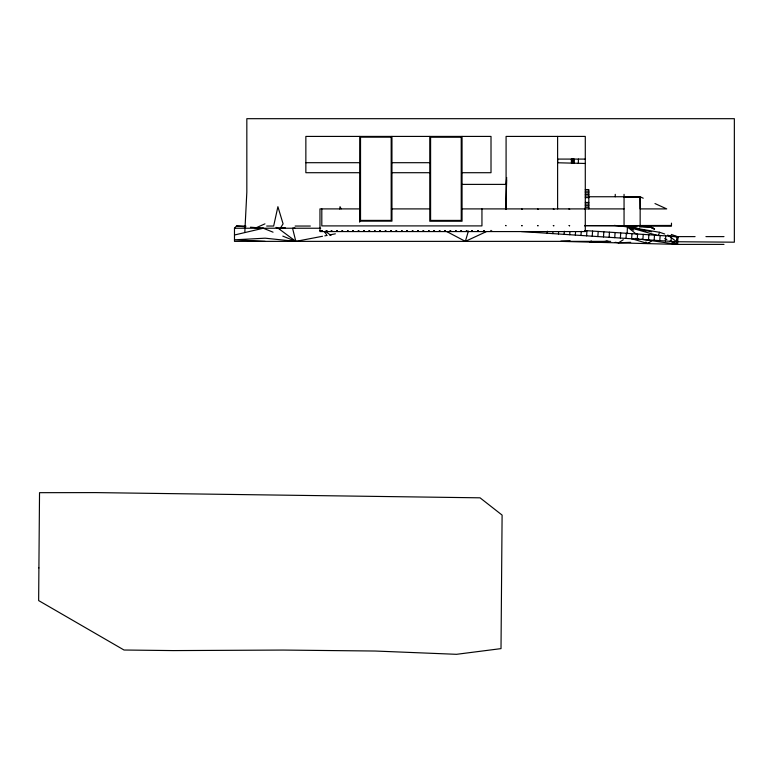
<?xml version="1.0" encoding="UTF-8"?>
<svg xmlns="http://www.w3.org/2000/svg" width="773" height="773" viewBox="0 0 773 773"><rect width="100%" height="100%" fill="white"/><g stroke="black" fill="none" stroke-linecap="round" stroke-linejoin="round"><path stroke-width="1.16" d="M506.006 208.942L505.716 209.444L506.702 179.877M557.613 162.765L557.613 159.083L585.287 159.083M572.059 163.132L572.155 159.083L571.344 159.083L571.45 163.113M572.764 163.151L572.87 159.083M573.469 163.171L573.576 159.083M574.184 163.19L574.281 159.083M578.32 163.296L578.426 159.083M627.145 233.794L627.425 226.885L633 226.286M570.116 240.78L560.638 241.369L677.621 244.394L677.96 236.799L671.312 234.441M547.197 233.243L547.332 231.195M552.83 233.61L552.966 231.562M558.464 233.987L558.589 231.929M564.087 234.354L564.29 231.272M569.72 234.721L569.923 231.649M575.344 235.089L575.547 232.016M580.977 235.465L581.248 231.359M586.601 235.833L586.939 230.702M592.234 236.2L592.572 231.069M597.858 236.567L598.196 231.436M603.491 236.934L603.829 231.813M609.124 237.311L609.453 232.18M614.748 237.678L615.086 232.547M620.381 238.045L620.719 232.915M626.004 238.413L626.343 233.291M631.638 238.789L631.976 233.659M637.261 239.157L637.599 234.026M642.894 239.524L643.233 234.393M648.528 239.891L648.856 234.76M654.151 240.258L654.489 235.137M659.784 240.635L660.123 235.504M665.408 241.002L665.746 235.871M671.041 241.369L671.379 236.238L667.911 235.504M723.992 244.394L677.621 244.394L676.665 241.736L677.003 236.615L695.082 236.615M506.682 177.49L506.083 184.389L462.051 184.389M359.774 136.415L359.658 222.083L359.658 208.903M339.705 208.99L340.043 206.7L341.115 208.855M521.311 231.542L676.665 241.736L677.96 236.799L674.191 236.422M321.481 230.712L322.138 230.712L319.964 230.712M505.639 225.503L506.093 225.774L505.726 225.416M446.62 231.485L465.365 241.369L468.419 230.982M658.229 235.697L659.62 232.296L664.722 234.006M279.923 228.914L283.082 223.851L277.903 206.7L273.652 226.045L266.666 226.045M610.66 241.369L234.48 241.369L234.48 228.238L236.47 226.045L245.824 226.045M591.316 240.973L589.644 242.075L600.128 241.678M615.192 242.316L618.651 242.79L623.289 239.717M670.085 241.012L677.621 244.394L651.842 240.732L647.658 243.495L631.599 238.644M465.365 241.369L486.091 231.755M255.428 228.093L264.955 223.851M491.058 230.383L491.058 231.04M640.15 225.523L671.476 225.523L584.678 225.639L671.476 226.045L671.476 223.146M584.939 225.9L584.939 225.378M649.726 242.964L647.658 243.495L645.822 241.988M234.48 235.011L263.284 228.238L273.043 232.18M265.149 241.369L234.48 239.823L265.149 238.19L295.817 241.369L322.505 236.277M324.834 235.833L327.153 235.388M329.501 234.944L335.356 233.823M294.899 227.929L292.552 228.238L295.817 241.369L282.802 236.123M275.971 227.359L278.145 228.238L285.256 227.735M603.616 241.543L608.274 241.369L606.051 241.05M618.651 242.79L630.671 242.326M305.857 162.697L359.774 162.697M391.95 162.697L429.769 162.697M359.774 172.708L305.857 172.708L305.857 136.415L491.01 136.415L491.01 172.708L462.36 172.708M391.95 172.708L430.136 172.708M585.287 189.559L588.833 189.559L588.833 208.903M585.287 191.173L588.833 191.173M585.287 192.777L588.833 192.777M585.287 194.39L588.833 194.39M585.287 196.004L588.833 196.004M588.833 196.748L640.025 196.748L643.223 198.207M624.053 197.231L640.15 197.231L640.15 225.9M585.287 197.617L588.833 197.617M585.287 202.449L588.833 202.449M585.287 204.062L588.833 204.062M585.287 205.676L588.833 205.676M585.287 207.29L588.833 207.29M360.199 208.903L319.964 208.903L319.964 231.571L585.287 231.571L585.287 136.415L506.083 136.415L506.083 208.903M391.389 208.903L429.769 208.903M462.051 208.903L624.053 208.903M359.774 221.155L391.95 221.155L391.95 136.415M295.131 226.045L310.34 226.045M234.48 228.238L320.689 228.238M705.923 236.615L723.992 236.615M490.169 231.378L492.575 231.378M637.039 226.933L627.425 226.885L614.332 225.387M639.435 226.943L650.248 227.001L653.572 228.17M557.517 162.765L585.287 163.47M671.206 241.688L734.35 242.191L734.35 118.684L246.829 118.684L246.829 192.197L244.838 231.755M623.589 225.581L630.575 225.861M669.833 236.345L677.96 236.799M643.32 226.557L650.248 227.001L654.625 229.001M584.688 230.557L677.003 236.615M236.47 226.045L245.795 226.808M250.462 227.194L263.284 228.238M673.051 243.756L677.621 244.394M635.28 238.413L638.827 238.905M641.194 239.244L651.842 240.732M659.62 232.296L627.425 226.885L636.623 234.432M651.639 231.774L627.425 226.885L633.754 230.103M645.928 230.818L627.425 226.885L657.089 235.369M664.693 238.596L666.848 239.562M654.973 203.55L666.722 208.903L640.15 208.903L640.025 197.231M650.248 227.001L654.316 229.262M278.145 228.238L295.817 241.369M667.775 235.031L676.665 241.736M325.452 231.156L330.921 235.533M324.486 231.813L326.486 234.499M624.053 194.352L624.053 225.378M615.24 194.352L615.24 196.748M557.613 136.415L557.613 208.903M481.946 208.903L481.946 225.9L321.81 225.9L321.81 208.903M462.051 136.415L462.051 221.233L429.769 221.233L429.769 136.415M38.901 567.933L38.65 600.582L124.018 650.016L173.142 650.586L283.237 650.064L375.127 651.03L456.524 654.316L501.01 648.624L502.102 515.098L480.043 497.822L95.765 492.604L39.529 492.681L38.901 567.933M326.399 230.547L326.969 230.876L326.399 230.547M331.279 230.547L331.849 230.876L331.279 230.547M336.68 230.547L337.25 230.876L336.68 230.547M342.091 230.547L342.661 230.876L342.091 230.547M347.492 230.547L348.063 230.876L347.492 230.547M352.894 230.547L353.464 230.876L352.894 230.547M358.295 230.547L358.865 230.876L358.295 230.547M363.697 230.547L364.276 230.876L363.697 230.547M369.108 230.547L369.678 230.876L369.108 230.547M374.509 230.547L375.079 230.876L374.509 230.547M379.91 230.547L380.48 230.876L379.91 230.547M385.312 230.547L385.882 230.876L385.312 230.547M390.723 230.547L391.293 230.876L390.723 230.547M396.124 230.547L396.694 230.876L396.124 230.547M401.525 230.547L402.095 230.876L401.525 230.547M406.927 230.547L407.497 230.876L406.927 230.547M412.338 230.547L412.908 230.876L412.338 230.547M417.739 230.547L418.309 230.876L417.739 230.547M423.14 230.547L423.71 230.876L423.14 230.547M428.542 230.547L429.112 230.876L428.542 230.547M433.943 230.547L434.523 230.876L433.943 230.547M439.354 230.547L439.924 230.876L439.354 230.547M444.755 230.547L445.325 230.876L444.755 230.547M450.157 230.547L450.727 230.876L450.157 230.547M455.558 230.547L456.128 230.876L455.558 230.547M460.969 230.547L461.539 230.876L460.969 230.547M466.37 230.547L466.94 230.876L466.37 230.547M471.772 230.547L472.342 230.876L471.772 230.547M477.704 230.547L478.274 230.876L477.704 230.547M483.898 230.547L484.468 230.876L483.898 230.547M521.582 209.029L522.036 209.299L521.582 209.029M521.582 225.503L522.036 225.774L521.582 225.503M537.525 209.029L537.989 209.299L537.525 209.029M537.525 225.503L537.989 225.774L537.525 225.503M553.342 209.029L553.797 209.299L553.342 209.029M553.342 225.503L553.797 225.774L553.342 225.503M569.16 209.029L569.614 209.299L569.16 209.029M569.16 225.503L569.614 225.774L569.16 225.503M584.688 209.029L585.142 209.299L584.688 209.029M391.186 137.169L360.527 137.169L360.527 220.402L391.186 220.402L391.186 137.169M461.23 137.227L430.59 137.227L430.59 220.411L461.23 220.411L461.23 137.227"/></g></svg>
